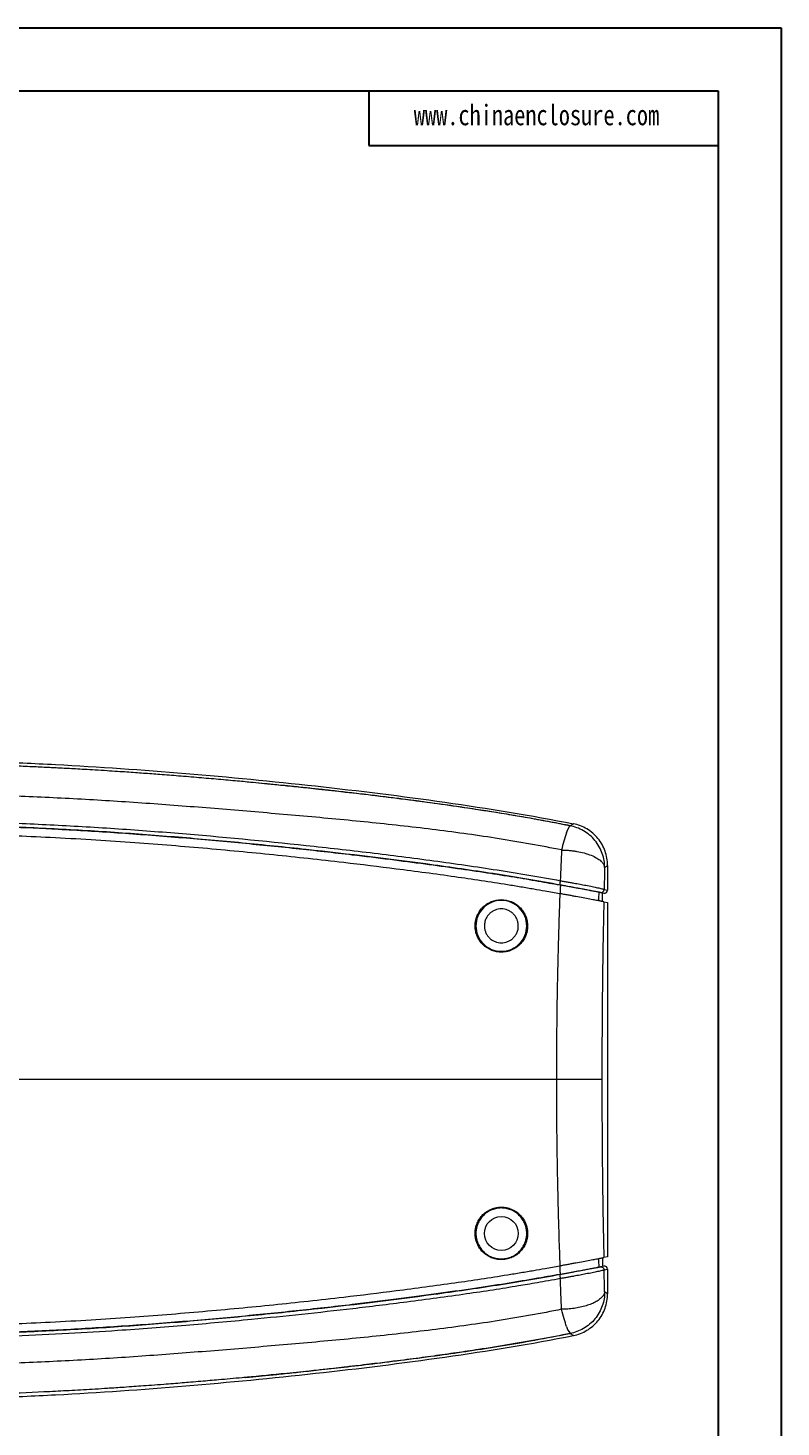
# Model space of a CAD drawing. Header units: inches. Extents: x 2021 to 3023, y 1089 to 1338.
# Drawn here: x 2301.9 to 2373, y 1205.8 to 1337.7 of the extents above; entities that cross this region are included whole.
import ezdxf

# ---------------------------------------------------------------- set-up
doc = ezdxf.new("R2010")
doc.units = ezdxf.units.IN
doc.layers.add('文字', color=81, linetype='Continuous')
doc.styles.add('宋体', font='', dxfattribs={"width": 0.8, "height": 3.5})
doc.styles.get('宋体').set_extended_font_data('SimSun')

msp = doc.modelspace()

# ---------------------------------------------------------------- linework, layer by layer
for p, q in [((2020.592, 1337.69), (2373.001, 1337.69)), ((2373.001, 1337.69), (2373.001, 1088.511)), ((2029.711, 1331.757), (2367.068, 1331.757)), ((2334.108, 1331.757), (2334.108, 1326.607)), ((2367.068, 1331.757), (2367.068, 1094.444)), ((2334.108, 1326.607), (2367.068, 1326.607))]:
    msp.add_line(p, q)
at = {"color": 7, "linetype": 'Continuous', "lineweight": 15}
for p, q in [((2353.1, 1262.458), (2353.121, 1262.47)), ((2353.407, 1262.66), (2353.121, 1262.47)), ((2356.36, 1258.547), (2356.63, 1258.731)), ((2356.63, 1258.731), (2356.63, 1256.416)), ((2356.162, 1256.143), (2355.801, 1256.21)), ((2355.952, 1256.182), (2356.276, 1256.121)), ((2356.162, 1255.329), (2356.162, 1256.143)), ((2356.306, 1256.477), (2356.63, 1256.416)), ((2356.279, 1255.307), (2356.63, 1255.242)), ((2356.63, 1255.242), (2356.63, 1221.829)), ((2356.161, 1221.742), (2356.162, 1220.928)), ((2356.63, 1221.829), (2356.279, 1221.764)), ((2355.801, 1220.861), (2356.162, 1220.928)), ((2356.276, 1220.95), (2355.952, 1220.889)), ((2356.306, 1220.594), (2356.63, 1220.655)), ((2356.63, 1220.655), (2356.63, 1218.34)), ((2356.63, 1218.34), (2356.36, 1218.524))]:
    msp.add_line(p, q, dxfattribs=at)
msp.add_circle((2346.611, 1224.036), 1.6, dxfattribs=at)
for centre, radius, start, end in [((2368.865, 1256.263), 17.029, 160.96266, 166.67608), ((2353.24, 1256.971), 1.112, 163.15974, 184.10136), ((2356.006, 1256.477), 0.3, 259.53925, 0.01999), ((2353.24, 1220.1), 1.112, 175.8986, 196.8403), ((2354.045, 1215.524), 1.306, 191.95419, 224.94533)]:
    msp.add_arc(centre, radius, start, end, dxfattribs=at)
at = {"color": 8, "linetype": 'Continuous', "lineweight": 15}
for points, knots in [([(2322.447, 1266.614), (2322.205, 1266.636), (2321.368, 1266.715), (2319.911, 1266.846), (2318.053, 1267.007), (2316.207, 1267.159), (2314.466, 1267.296), (2313.113, 1267.397), (2312.069, 1267.472), (2311.246, 1267.53), (2310.353, 1267.59), (2309.361, 1267.655), (2308.324, 1267.719), (2307.331, 1267.778), (2306.461, 1267.827), (2305.711, 1267.868), (2305.06, 1267.903), (2304.508, 1267.931), (2303.681, 1267.972), (2302.48, 1268.028), (2300.809, 1268.098), (2298.944, 1268.167), (2296.887, 1268.231), (2294.638, 1268.288), (2292.335, 1268.331), (2290.117, 1268.363), (2288.134, 1268.385), (2286.221, 1268.4), (2284.382, 1268.41), (2282.619, 1268.414), (2281.328, 1268.413), (2280.448, 1268.411), (2279.907, 1268.41), (2279.298, 1268.407), (2278.593, 1268.403), (2277.783, 1268.398), (2276.977, 1268.39), (2276, 1268.38), (2274.868, 1268.365), (2273.543, 1268.343), (2272.162, 1268.316), (2270.671, 1268.281), (2269.432, 1268.246), (2268.489, 1268.216), (2267.869, 1268.195), (2267.238, 1268.173), (2266.594, 1268.148), (2266.091, 1268.128), (2265.643, 1268.11), (2265.14, 1268.088), (2264.32, 1268.052), (2263.414, 1268.008), (2262.622, 1267.968), (2262.066, 1267.938), (2261.611, 1267.914), (2261.182, 1267.89), (2260.776, 1267.867), (2259.909, 1267.816), (2258.108, 1267.706), (2256.438, 1267.588), (2255.371, 1267.512)], [0, 0, 0, 0, 0.0108118, 0.0374488, 0.0651396, 0.0938858, 0.1199414, 0.1429017, 0.1543313, 0.1665731, 0.1796276, 0.1942046, 0.210885, 0.225906, 0.2385471, 0.2497105, 0.2593953, 0.2676008, 0.2743266, 0.2963164, 0.3211847, 0.3489313, 0.3795539, 0.4130425, 0.4493649, 0.4824242, 0.5120962, 0.5379889, 0.5679254, 0.5943148, 0.6168149, 0.6256533, 0.6337078, 0.6409779, 0.6528919, 0.6652323, 0.6772445, 0.6889278, 0.7089305, 0.7278906, 0.7482156, 0.770756, 0.7946061, 0.8036809, 0.8129331, 0.8223632, 0.8319712, 0.8417573, 0.8448854, 0.8520226, 0.8642793, 0.8816589, 0.8926326, 0.8997934, 0.9065884, 0.9130174, 0.9190801, 0.9247765, 0.9519444, 1, 1, 1, 1]), ([(2352.768, 1261.818), (2352.768, 1261.818), (2352.768, 1261.818), (2352.768, 1261.819), (2352.768, 1261.819), (2352.769, 1261.821), (2352.77, 1261.824), (2352.772, 1261.829), (2352.776, 1261.84), (2352.784, 1261.862), (2352.795, 1261.891), (2352.808, 1261.927), (2352.825, 1261.97), (2352.848, 1262.027), (2352.874, 1262.09), (2352.903, 1262.157), (2352.936, 1262.226), (2352.97, 1262.292), (2353.006, 1262.354), (2353.042, 1262.407), (2353.075, 1262.445), (2353.094, 1262.454), (2353.1, 1262.458)], [0, 0, 0, 0, 0.0001328, 0.0003579, 0.001085, 0.00217, 0.00434, 0.00868, 0.0173599, 0.0347191, 0.0694322, 0.0983587, 0.1388202, 0.1965466, 0.2772847, 0.3486268, 0.4401285, 0.5517873, 0.6527367, 0.7748138, 0.9180153, 1, 1, 1, 1]), ([(2322.465, 1210.459), (2322.365, 1210.449), (2321.887, 1210.404), (2321.04, 1210.327), (2320.025, 1210.236), (2319.097, 1210.155), (2318.224, 1210.08), (2317.353, 1210.006), (2316.495, 1209.936), (2315.645, 1209.868), (2314.679, 1209.792), (2313.656, 1209.714), (2312.65, 1209.64), (2311.706, 1209.573), (2310.859, 1209.515), (2310.1, 1209.465), (2309.273, 1209.411), (2308.311, 1209.351), (2307.192, 1209.285), (2306.106, 1209.224), (2305.054, 1209.168), (2302.863, 1209.058), (2299.432, 1208.912), (2294.762, 1208.778), (2289.97, 1208.701), (2285.593, 1208.663), (2280.902, 1208.653), (2277.581, 1208.671), (2275.205, 1208.702), (2274.505, 1208.712), (2273.86, 1208.723), (2273.176, 1208.735), (2272.471, 1208.749), (2271.723, 1208.765), (2271.005, 1208.783), (2270.278, 1208.801), (2269.712, 1208.817), (2269.306, 1208.83), (2269.02, 1208.838), (2268.642, 1208.85), (2268.134, 1208.867), (2267.492, 1208.889), (2266.716, 1208.918), (2265.991, 1208.947), (2265.102, 1208.984), (2264.126, 1209.028), (2262.746, 1209.096), (2261.297, 1209.174), (2259.728, 1209.265), (2258.237, 1209.359), (2256.777, 1209.458), (2255.831, 1209.526), (2255.371, 1209.559)], [0, 0, 0, 0, 0.0044677, 0.0213593, 0.0378821, 0.049828, 0.0628382, 0.0769148, 0.0887241, 0.1011886, 0.1148757, 0.1318785, 0.1468551, 0.1598081, 0.1740101, 0.1846499, 0.1937172, 0.2109093, 0.2275603, 0.2436936, 0.2593369, 0.2745191, 0.3414599, 0.4124549, 0.4829485, 0.5554414, 0.6080364, 0.6926757, 0.703912, 0.7143504, 0.7239686, 0.7327451, 0.7449657, 0.7555187, 0.7662174, 0.7770641, 0.7880613, 0.7915229, 0.7952332, 0.8008622, 0.808436, 0.8179899, 0.8295688, 0.8432073, 0.8504351, 0.8693874, 0.8869314, 0.9122504, 0.9343742, 0.9573606, 0.9792573, 1, 1, 1, 1])]:
    msp.add_open_spline(points, degree=3, knots=knots, dxfattribs=at)
at = {"color": 7, "linetype": 'Continuous', "lineweight": 15}
for points, knots in [([(2255.414, 1267.954), (2259.496, 1268.239), (2263.582, 1268.463), (2271.767, 1268.735), (2275.866, 1268.788), (2282.012, 1268.794), (2284.061, 1268.784), (2288.159, 1268.747), (2290.207, 1268.719), (2294.305, 1268.64), (2296.354, 1268.587), (2300.452, 1268.444), (2302.501, 1268.354), (2308.647, 1268.033), (2312.743, 1267.748), (2320.92, 1267.066), (2325.003, 1266.673), (2333.159, 1265.774), (2337.229, 1265.269), (2345.342, 1264.111), (2349.385, 1263.452), (2353.407, 1262.66)], [0, 0, 0, 0, 0.125, 0.125, 0.25, 0.25, 0.3125, 0.3125, 0.375, 0.375, 0.4375, 0.4375, 0.5, 0.5, 0.625, 0.625, 0.75, 0.75, 0.875, 0.875, 1, 1, 1, 1]), ([(2353.101, 1262.461), (2351.97, 1262.679), (2349.773, 1263.103), (2346.549, 1263.648), (2343.511, 1264.121), (2340.661, 1264.529), (2337.763, 1264.916), (2334.86, 1265.279), (2331.999, 1265.615), (2329.567, 1265.885), (2327.533, 1266.102), (2325.866, 1266.275), (2324.433, 1266.419), (2323.319, 1266.53), (2322.684, 1266.591), (2322.447, 1266.614)], [0, 0, 0, 0, 0.1121418, 0.2178746, 0.3171865, 0.410102, 0.496641, 0.6004303, 0.6934533, 0.7757546, 0.8375028, 0.8915948, 0.9380719, 0.9769462, 1, 1, 1, 1]), ([(2353.121, 1262.47), (2352.503, 1262.59), (2351.247, 1262.834), (2349.324, 1263.182), (2347.381, 1263.516), (2345.41, 1263.835), (2343.392, 1264.144), (2341.376, 1264.436), (2339.33, 1264.718), (2337.514, 1264.957), (2335.8, 1265.173), (2334.205, 1265.368), (2332.54, 1265.564), (2330.913, 1265.749), (2329.428, 1265.912), (2328.046, 1266.059), (2326.786, 1266.19), (2325.612, 1266.309), (2324.521, 1266.416), (2323.472, 1266.518), (2322.777, 1266.583), (2322.447, 1266.614)], [0, 0, 0, 0, 0.0612524, 0.1244725, 0.1896709, 0.2524565, 0.317975, 0.387424, 0.4496248, 0.5178632, 0.5648081, 0.6168444, 0.6734513, 0.7271249, 0.7753555, 0.8181718, 0.8617235, 0.8979731, 0.9324359, 0.9678898, 1, 1, 1, 1]), ([(2352.295, 1260.188), (2350.351, 1260.583), (2348.387, 1260.933), (2344.433, 1261.558), (2342.443, 1261.833), (2338.446, 1262.331), (2336.438, 1262.554), (2332.404, 1262.968), (2330.375, 1263.159), (2326.296, 1263.525), (2324.251, 1263.7), (2320.174, 1264.041), (2318.139, 1264.205), (2314.074, 1264.515), (2312.045, 1264.661), (2307.996, 1264.919), (2305.976, 1265.033), (2301.933, 1265.22), (2299.911, 1265.294), (2295.862, 1265.403), (2293.836, 1265.438), (2287.755, 1265.505), (2283.695, 1265.506), (2277.606, 1265.46), (2275.576, 1265.435), (2271.512, 1265.366), (2269.48, 1265.322), (2265.429, 1265.202), (2263.41, 1265.125), (2259.393, 1264.927), (2257.396, 1264.804), (2255.407, 1264.662)], [0, 0, 0, 0, 0.0625, 0.0625, 0.125, 0.125, 0.1875, 0.1875, 0.25, 0.25, 0.3125, 0.3125, 0.375, 0.375, 0.4375, 0.4375, 0.5, 0.5, 0.5625, 0.5625, 0.625, 0.625, 0.75, 0.75, 0.8125, 0.8125, 0.875, 0.875, 0.9375, 0.9375, 1, 1, 1, 1]), ([(2255.795, 1262.004), (2256.224, 1262.021), (2257.071, 1262.054), (2258.327, 1262.113), (2259.554, 1262.174), (2260.751, 1262.238), (2261.919, 1262.301), (2263.057, 1262.363), (2264.165, 1262.423), (2265.244, 1262.478), (2266.293, 1262.529), (2267.313, 1262.575), (2268.303, 1262.615), (2269.264, 1262.65), (2270.196, 1262.681), (2271.098, 1262.708), (2271.97, 1262.732), (2272.813, 1262.752), (2273.627, 1262.769), (2274.41, 1262.783), (2275.164, 1262.795), (2275.889, 1262.804), (2276.583, 1262.812), (2277.248, 1262.818), (2280.256, 1262.839), (2285.621, 1262.809), (2291.752, 1262.665), (2296.578, 1262.508), (2300.394, 1262.365), (2305.096, 1262.149), (2310.454, 1261.827), (2316.116, 1261.397), (2321.735, 1260.899), (2327.195, 1260.352), (2331.968, 1259.818), (2336.025, 1259.324), (2339.334, 1258.894), (2342.389, 1258.475), (2345.188, 1258.064), (2347.731, 1257.662), (2350.018, 1257.276), (2351.454, 1257.014), (2352.131, 1256.891)], [0, 0, 0, 0, 0.0133961, 0.0264798, 0.0392513, 0.0517108, 0.0638585, 0.0756948, 0.0872197, 0.0984334, 0.1093363, 0.1199294, 0.1302134, 0.140189, 0.1498563, 0.1592153, 0.168266, 0.1770085, 0.1854426, 0.1935685, 0.2013862, 0.2088956, 0.2160967, 0.2229895, 0.229574, 0.3096314, 0.3896791, 0.4199802, 0.4594476, 0.5080782, 0.5658689, 0.6256614, 0.6838673, 0.7404815, 0.7955144, 0.8325473, 0.8669771, 0.8987991, 0.9280108, 0.954613, 0.9786066, 1, 1, 1, 1]), ([(2352.184, 1256.882), (2351.193, 1257.063), (2350.202, 1257.241), (2348.216, 1257.581), (2347.221, 1257.743), (2344.234, 1258.21), (2342.237, 1258.497), (2336.236, 1259.312), (2332.221, 1259.799), (2326.195, 1260.451), (2324.185, 1260.655), (2320.164, 1261.038), (2318.152, 1261.217), (2314.127, 1261.549), (2312.114, 1261.701), (2308.086, 1261.971), (2306.072, 1262.089), (2302.041, 1262.292), (2300.025, 1262.378), (2295.993, 1262.529), (2293.976, 1262.595), (2287.928, 1262.762), (2283.901, 1262.829), (2275.856, 1262.827), (2271.838, 1262.758), (2263.808, 1262.432), (2259.799, 1262.153), (2255.796, 1262.004)], [0, 0, 0, 0, 0.03125, 0.03125, 0.0625, 0.0625, 0.125, 0.125, 0.25, 0.25, 0.3125, 0.3125, 0.375, 0.375, 0.4375, 0.4375, 0.5, 0.5, 0.5625, 0.5625, 0.625, 0.625, 0.75, 0.75, 0.875, 0.875, 1, 1, 1, 1]), ([(2255.819, 1262.385), (2257.817, 1262.458), (2259.817, 1262.565), (2263.821, 1262.781), (2265.826, 1262.889), (2269.841, 1263.05), (2271.851, 1263.107), (2275.871, 1263.183), (2277.882, 1263.2), (2283.917, 1263.203), (2287.943, 1263.138), (2293.983, 1262.972), (2295.997, 1262.907), (2300.025, 1262.756), (2302.04, 1262.671), (2306.069, 1262.469), (2308.084, 1262.352), (2312.113, 1262.082), (2314.127, 1261.93), (2320.166, 1261.435), (2324.189, 1261.054), (2330.216, 1260.408), (2332.223, 1260.18), (2336.233, 1259.697), (2338.235, 1259.442), (2342.236, 1258.903), (2344.234, 1258.617), (2347.221, 1258.152), (2348.215, 1257.99), (2350.199, 1257.652), (2351.188, 1257.474), (2352.176, 1257.293)], [0, 0, 0, 0, 0.0625, 0.0625, 0.125, 0.125, 0.1875, 0.1875, 0.25, 0.25, 0.375, 0.375, 0.4375, 0.4375, 0.5, 0.5, 0.5625, 0.5625, 0.625, 0.625, 0.75, 0.75, 0.8125, 0.8125, 0.875, 0.875, 0.9375, 0.9375, 0.96875, 0.96875, 1, 1, 1, 1]), ([(2356.36, 1258.547), (2356.359, 1258.971), (2356.289, 1259.42), (2355.983, 1260.295), (2355.747, 1260.719), (2355.137, 1261.457), (2354.765, 1261.77), (2353.964, 1262.235), (2353.536, 1262.389), (2353.121, 1262.47)], [0, 0, 0, 0, 0.25, 0.25, 0.5, 0.5, 0.75, 0.75, 1, 1, 1, 1]), ([(2356.63, 1258.731), (2356.63, 1259.195), (2356.552, 1259.646), (2356.24, 1260.519), (2356.014, 1260.918), (2355.574, 1261.454), (2355.414, 1261.618), (2355.068, 1261.916), (2354.881, 1262.052), (2354.287, 1262.407), (2353.862, 1262.571), (2353.407, 1262.66)], [0, 0, 0, 0, 0.25, 0.25, 0.5, 0.5, 0.625, 0.625, 0.75, 0.75, 1, 1, 1, 1]), ([(2255.822, 1261.204), (2256.107, 1261.215), (2256.695, 1261.238), (2257.606, 1261.278), (2258.642, 1261.327), (2259.875, 1261.39), (2261.442, 1261.474), (2262.855, 1261.551), (2264.681, 1261.65), (2267.647, 1261.798), (2272.228, 1261.955), (2277.792, 1262.038), (2283.62, 1262.024), (2289.879, 1261.919), (2295.554, 1261.748), (2300.359, 1261.564), (2304.144, 1261.391), (2307.849, 1261.185), (2311.517, 1260.942), (2315.036, 1260.675), (2318.45, 1260.388), (2321.805, 1260.081), (2325.117, 1259.757), (2328.42, 1259.409), (2332.28, 1258.975), (2336.891, 1258.413), (2342.046, 1257.725), (2345.963, 1257.138), (2348.444, 1256.73), (2349.625, 1256.529), (2350.849, 1256.312), (2351.665, 1256.163), (2352.13, 1256.078)], [0, 0, 0, 0, 0.00890876, 0.01840022, 0.02847422, 0.04126974, 0.0569379, 0.07742401, 0.08541096, 0.11391138, 0.16994274, 0.22809521, 0.28699673, 0.35109155, 0.4225641, 0.46320917, 0.50021527, 0.54002109, 0.57817482, 0.61406117, 0.6493221, 0.68424867, 0.71837106, 0.75233655, 0.78707337, 0.83865542, 0.89614311, 0.9480958, 0.96136363, 0.97420041, 0.98528509, 1, 1, 1, 1]), ([(2352.295, 1260.188), (2352.355, 1260.187), (2352.475, 1260.184), (2352.653, 1260.176), (2352.831, 1260.165), (2353.073, 1260.146), (2353.379, 1260.113), (2353.858, 1260.04), (2354.455, 1259.909), (2355.098, 1259.698), (2355.546, 1259.479), (2355.834, 1259.29), (2355.985, 1259.167), (2356.09, 1259.062), (2356.172, 1258.968), (2356.254, 1258.85), (2356.327, 1258.705), (2356.348, 1258.602), (2356.36, 1258.547)], [0, 0, 0, 0, 0.0294808, 0.0585932, 0.0876532, 0.1169829, 0.1781671, 0.2406143, 0.3623103, 0.4999253, 0.6308747, 0.6924198, 0.7593964, 0.7914482, 0.8250907, 0.8766505, 0.9349528, 1, 1, 1, 1]), ([(2356.36, 1258.547), (2356.355, 1258.376), (2356.346, 1258.034), (2356.332, 1257.517), (2356.319, 1256.999), (2356.311, 1256.651), (2356.306, 1256.477)], [0, 0, 0, 0, 0.2500115, 0.4999933, 0.7499784, 1, 1, 1, 1]), ([(2352.176, 1257.293), (2352.238, 1257.282), (2352.364, 1257.261), (2352.551, 1257.228), (2352.737, 1257.196), (2352.921, 1257.163), (2353.101, 1257.131), (2353.278, 1257.099), (2353.596, 1257.042), (2354.044, 1256.96), (2354.637, 1256.847), (2355.209, 1256.736), (2355.639, 1256.646), (2355.926, 1256.583), (2356.088, 1256.544), (2356.199, 1256.515), (2356.272, 1256.493), (2356.295, 1256.482), (2356.306, 1256.477)], [0, 0, 0, 0, 0.0305127, 0.0608226, 0.0908835, 0.1206501, 0.1500778, 0.1791236, 0.2077468, 0.3079298, 0.4077347, 0.5343746, 0.6652753, 0.7418964, 0.8223993, 0.8764588, 0.9358731, 1, 1, 1, 1]), ([(2352.13, 1256.078), (2352.122, 1255.853), (2352.106, 1255.406), (2352.083, 1254.739), (2352.062, 1254.081), (2352.041, 1253.434), (2352.022, 1252.797), (2352.003, 1252.171), (2351.986, 1251.555), (2351.97, 1250.95), (2351.954, 1250.357), (2351.94, 1249.775), (2351.927, 1249.205), (2351.914, 1248.646), (2351.902, 1248.099), (2351.886, 1247.298), (2351.867, 1246.241), (2351.847, 1244.927), (2351.831, 1243.624), (2351.819, 1242.332), (2351.81, 1241.054), (2351.804, 1239.79), (2351.804, 1238.952), (2351.803, 1238.536)], [0, 0, 0, 0, 0.0400382, 0.0793331, 0.1178851, 0.155694, 0.1927597, 0.2290822, 0.2646612, 0.2994967, 0.3335886, 0.3669368, 0.3995413, 0.4314018, 0.4625183, 0.4928907, 0.5679146, 0.6420768, 0.7153784, 0.7878212, 0.8594064, 0.9301333, 1, 1, 1, 1]), ([(2356.279, 1255.307), (2356.274, 1255.308), (2356.264, 1255.31), (2356.239, 1255.315), (2356.207, 1255.321), (2356.167, 1255.329), (2356.121, 1255.337), (2356.07, 1255.347), (2356.014, 1255.357), (2355.954, 1255.368), (2355.802, 1255.396), (2355.504, 1255.452), (2354.974, 1255.55), (2354.347, 1255.667), (2353.764, 1255.775), (2353.278, 1255.866), (2352.906, 1255.935), (2352.52, 1256.006), (2352.261, 1256.054), (2352.13, 1256.078)], [0, 0, 0, 0, 0.0316322, 0.0626141, 0.092878, 0.1223592, 0.1509963, 0.178732, 0.2055131, 0.2312911, 0.2560225, 0.3847739, 0.5081143, 0.6311677, 0.7544655, 0.8134417, 0.8742715, 0.9365893, 1, 1, 1, 1]), ([(2355.952, 1256.182), (2355.947, 1256.183), (2355.936, 1256.185), (2355.907, 1256.19), (2355.869, 1256.197), (2355.82, 1256.206), (2355.737, 1256.222), (2355.601, 1256.247), (2355.392, 1256.286), (2355.152, 1256.33), (2354.824, 1256.392), (2354.394, 1256.472), (2353.858, 1256.572), (2353.401, 1256.657), (2353.021, 1256.727), (2352.726, 1256.782), (2352.428, 1256.837), (2352.23, 1256.873), (2352.131, 1256.891)], [0, 0, 0, 0, 0.0361474, 0.0719724, 0.1075689, 0.1430328, 0.178461, 0.2576885, 0.3359588, 0.4051964, 0.4739649, 0.5933704, 0.6932068, 0.7927712, 0.8445631, 0.896107, 0.947791, 1, 1, 1, 1]), ([(2352.184, 1256.882), (2352.178, 1256.746), (2352.171, 1256.545), (2352.16, 1256.275), (2352.156, 1256.141), (2352.154, 1256.074)], [0, 0, 0, 0, 0.5038561, 0.7507121, 1, 1, 1, 1]), ([(2355.801, 1256.21), (2355.787, 1256.212), (2355.753, 1256.219), (2355.645, 1256.239), (2355.571, 1256.252), (2355.382, 1256.288), (2355.269, 1256.309), (2355.006, 1256.358), (2354.854, 1256.386), (2354.52, 1256.448), (2354.339, 1256.482), (2353.95, 1256.554), (2353.74, 1256.594), (2353.098, 1256.713), (2352.638, 1256.798), (2352.184, 1256.882)], [0, 0, 0, 0, 0.125, 0.125, 0.25, 0.25, 0.375, 0.375, 0.5, 0.5, 0.625, 0.625, 0.75, 0.75, 1, 1, 1, 1]), ([(2356.276, 1256.121), (2356.363, 1256.105), (2356.455, 1256.13), (2356.589, 1256.241), (2356.63, 1256.328), (2356.63, 1256.416)], [0, 0, 0, 0, 0.5, 0.5, 1, 1, 1, 1]), ([(2344.134, 1253.036), (2344.135, 1253.088), (2344.137, 1253.189), (2344.151, 1253.332), (2344.171, 1253.461), (2344.194, 1253.576), (2344.219, 1253.676), (2344.244, 1253.762), (2344.268, 1253.835), (2344.289, 1253.894), (2344.307, 1253.94), (2344.32, 1253.973), (2344.395, 1254.15), (2344.555, 1254.44), (2344.87, 1254.813), (2345.237, 1255.11), (2345.8, 1255.407), (2346.595, 1255.569), (2347.562, 1255.386), (2348.237, 1254.945), (2348.658, 1254.453), (2348.846, 1254.12), (2348.971, 1253.799), (2349.039, 1253.551), (2349.082, 1253.276), (2349.087, 1253.11), (2349.089, 1253.036)], [0, 0, 0, 0, 0.0205576, 0.0393469, 0.0563683, 0.0716224, 0.0851096, 0.0968301, 0.1067845, 0.1149728, 0.1213954, 0.1260524, 0.128944, 0.1965115, 0.2540437, 0.3175848, 0.3769095, 0.4964729, 0.6169011, 0.7415184, 0.7988961, 0.869303, 0.8907146, 0.9346756, 0.9706585, 1, 1, 1, 1]), ([(2349.011, 1253.036), (2349.011, 1253.35), (2348.948, 1253.664), (2348.708, 1254.244), (2348.53, 1254.51), (2348.086, 1254.955), (2347.819, 1255.133), (2347.239, 1255.373), (2346.925, 1255.436), (2346.297, 1255.436), (2345.983, 1255.373), (2345.402, 1255.133), (2345.136, 1254.955), (2344.692, 1254.51), (2344.514, 1254.244), (2344.273, 1253.664), (2344.211, 1253.35), (2344.211, 1253.036)], [0, 0, 0, 0, 0.125, 0.125, 0.25, 0.25, 0.375, 0.375, 0.5, 0.5, 0.625, 0.625, 0.75, 0.75, 0.875, 0.875, 1, 1, 1, 1]), ([(2348.211, 1253.036), (2348.21, 1253.076), (2348.208, 1253.156), (2348.194, 1253.276), (2348.172, 1253.394), (2348.14, 1253.511), (2348.077, 1253.689), (2347.958, 1253.92), (2347.75, 1254.174), (2347.496, 1254.383), (2347.123, 1254.576), (2346.611, 1254.674), (2346.099, 1254.576), (2345.726, 1254.383), (2345.472, 1254.175), (2345.264, 1253.921), (2345.132, 1253.666), (2345.057, 1253.435), (2345.018, 1253.237), (2345.013, 1253.103), (2345.011, 1253.036)], [0, 0, 0, 0, 0.0241721, 0.0481454, 0.0720578, 0.0960479, 0.1202531, 0.185252, 0.2503577, 0.3153567, 0.3804625, 0.5000242, 0.6195859, 0.6845848, 0.7496906, 0.8146895, 0.8797953, 0.9199476, 0.9598015, 1, 1, 1, 1]), ([(2356.279, 1255.307), (2356.219, 1252.628), (2356.174, 1249.862), (2356.113, 1244.243), (2356.097, 1241.389), (2356.097, 1238.536)], [0, 0, 0, 0, 0.5, 0.5, 1, 1, 1, 1]), ([(2349.089, 1253.036), (2349.088, 1252.984), (2349.086, 1252.882), (2349.072, 1252.733), (2349.051, 1252.589), (2349.022, 1252.451), (2348.986, 1252.32), (2348.945, 1252.195), (2348.855, 1251.963), (2348.682, 1251.641), (2348.394, 1251.292), (2348.077, 1251.02), (2347.695, 1250.785), (2347.21, 1250.603), (2346.512, 1250.515), (2345.664, 1250.671), (2344.973, 1251.122), (2344.55, 1251.627), (2344.358, 1251.979), (2344.247, 1252.278), (2344.186, 1252.506), (2344.142, 1252.762), (2344.137, 1252.942), (2344.134, 1253.036)], [0, 0, 0, 0, 0.0203287, 0.0400106, 0.0590463, 0.0774362, 0.0951812, 0.1122819, 0.1287395, 0.1923574, 0.2529869, 0.3021614, 0.3514897, 0.4235596, 0.4972807, 0.6169862, 0.7440545, 0.8050862, 0.87082, 0.8986324, 0.929434, 0.9632237, 1, 1, 1, 1]), ([(2344.211, 1253.036), (2344.211, 1252.721), (2344.273, 1252.407), (2344.514, 1251.827), (2344.692, 1251.561), (2345.136, 1251.116), (2345.402, 1250.938), (2345.983, 1250.698), (2346.297, 1250.636), (2346.925, 1250.636), (2347.239, 1250.698), (2347.819, 1250.938), (2348.086, 1251.116), (2348.53, 1251.561), (2348.708, 1251.827), (2348.948, 1252.407), (2349.011, 1252.721), (2349.011, 1253.036)], [0, 0, 0, 0, 0.125, 0.125, 0.25, 0.25, 0.375, 0.375, 0.5, 0.5, 0.625, 0.625, 0.75, 0.75, 0.875, 0.875, 1, 1, 1, 1]), ([(2345.011, 1253.036), (2345.012, 1252.995), (2345.013, 1252.915), (2345.027, 1252.795), (2345.05, 1252.677), (2345.081, 1252.56), (2345.144, 1252.382), (2345.264, 1252.151), (2345.472, 1251.897), (2345.726, 1251.688), (2346.099, 1251.496), (2346.611, 1251.397), (2347.123, 1251.495), (2347.496, 1251.688), (2347.75, 1251.896), (2347.958, 1252.15), (2348.089, 1252.405), (2348.165, 1252.636), (2348.204, 1252.834), (2348.208, 1252.968), (2348.211, 1253.036)], [0, 0, 0, 0, 0.0241721, 0.0481454, 0.0720578, 0.0960479, 0.1202531, 0.185252, 0.2503577, 0.3153567, 0.3804625, 0.5000242, 0.6195859, 0.6845848, 0.7496906, 0.8146895, 0.8797953, 0.9199476, 0.9598015, 1, 1, 1, 1]), ([(2351.803, 1238.536), (2349.298, 1238.536), (2346.801, 1238.536), (2341.817, 1238.536), (2339.33, 1238.536), (2334.35, 1238.536), (2331.858, 1238.536), (2326.85, 1238.536), (2324.334, 1238.536), (2319.286, 1238.536), (2316.756, 1238.536), (2311.702, 1238.536), (2309.179, 1238.536), (2301.632, 1238.536), (2296.624, 1238.536), (2291.62, 1238.536)], [0, 0, 0, 0, 0.125, 0.125, 0.25, 0.25, 0.375, 0.375, 0.5, 0.5, 0.625, 0.625, 0.75, 0.75, 1, 1, 1, 1]), ([(2351.803, 1238.536), (2351.803, 1238.293), (2351.804, 1237.807), (2351.806, 1237.075), (2351.808, 1236.338), (2351.813, 1235.596), (2351.818, 1234.849), (2351.825, 1234.098), (2351.833, 1233.343), (2351.842, 1232.584), (2351.852, 1231.82), (2351.864, 1231.053), (2351.877, 1230.283), (2351.894, 1229.407), (2351.914, 1228.411), (2351.94, 1227.282), (2351.97, 1226.107), (2352.003, 1224.887), (2352.041, 1223.623), (2352.083, 1222.318), (2352.114, 1221.44), (2352.13, 1220.993)], [0, 0, 0, 0, 0.040651, 0.0815955, 0.1228325, 0.1643617, 0.2061829, 0.248296, 0.290701, 0.3333984, 0.3763885, 0.4196717, 0.4632482, 0.507118, 0.5686054, 0.6330689, 0.7005077, 0.770921, 0.8443081, 0.9206679, 1, 1, 1, 1]), ([(2356.097, 1238.536), (2356.068, 1238.536), (2355.95, 1238.536), (2355.493, 1238.536), (2355.154, 1238.536), (2354.313, 1238.536), (2353.815, 1238.536), (2352.795, 1238.536), (2352.277, 1238.536), (2351.803, 1238.536)], [0, 0, 0, 0, 0.25, 0.25, 0.5, 0.5, 0.75, 0.75, 1, 1, 1, 1]), ([(2356.097, 1238.536), (2356.097, 1235.682), (2356.113, 1232.828), (2356.174, 1227.209), (2356.219, 1224.443), (2356.279, 1221.764)], [0, 0, 0, 0, 0.5, 0.5, 1, 1, 1, 1]), ([(2344.134, 1224.036), (2344.135, 1224.091), (2344.137, 1224.201), (2344.153, 1224.366), (2344.18, 1224.528), (2344.218, 1224.688), (2344.266, 1224.846), (2344.365, 1225.102), (2344.546, 1225.44), (2344.862, 1225.819), (2345.246, 1226.126), (2345.679, 1226.353), (2346.147, 1226.491), (2346.631, 1226.532), (2347.113, 1226.484), (2347.575, 1226.34), (2348, 1226.11), (2348.376, 1225.803), (2348.684, 1225.428), (2348.888, 1225.045), (2349.011, 1224.686), (2349.077, 1224.363), (2349.085, 1224.145), (2349.089, 1224.036)], [0, 0, 0, 0, 0.021732, 0.0432509, 0.0646489, 0.0860198, 0.1074573, 0.1290547, 0.1927782, 0.2556742, 0.3185433, 0.3808881, 0.4417776, 0.5033535, 0.5644422, 0.6247489, 0.6859052, 0.7473831, 0.8089746, 0.8714881, 0.9142454, 0.95684, 1, 1, 1, 1]), ([(2349.011, 1224.036), (2349.01, 1224.086), (2349.008, 1224.187), (2348.994, 1224.337), (2348.97, 1224.485), (2348.937, 1224.632), (2348.895, 1224.777), (2348.806, 1225.025), (2348.632, 1225.363), (2348.319, 1225.744), (2347.938, 1226.056), (2347.512, 1226.276), (2347.063, 1226.408), (2346.611, 1226.449), (2346.158, 1226.408), (2345.71, 1226.276), (2345.283, 1226.056), (2344.902, 1225.744), (2344.59, 1225.363), (2344.393, 1224.981), (2344.28, 1224.634), (2344.221, 1224.337), (2344.214, 1224.136), (2344.211, 1224.036)], [0, 0, 0, 0, 0.02014521, 0.04013481, 0.0600481, 0.07996526, 0.09996645, 0.12013082, 0.1850765, 0.25009332, 0.31503904, 0.38005589, 0.44000717, 0.50002889, 0.55998019, 0.62000193, 0.68494761, 0.74996443, 0.81491015, 0.879927, 0.92004294, 0.9598533, 1, 1, 1, 1]), ([(2349.089, 1224.036), (2349.088, 1223.98), (2349.085, 1223.869), (2349.068, 1223.704), (2349.04, 1223.541), (2349.001, 1223.381), (2348.951, 1223.222), (2348.852, 1222.967), (2348.668, 1222.631), (2348.352, 1222.255), (2347.968, 1221.951), (2347.537, 1221.727), (2347.073, 1221.591), (2346.594, 1221.551), (2346.116, 1221.598), (2345.657, 1221.738), (2345.234, 1221.965), (2344.858, 1222.269), (2344.548, 1222.641), (2344.355, 1222.999), (2344.241, 1223.305), (2344.18, 1223.544), (2344.141, 1223.788), (2344.137, 1223.953), (2344.134, 1224.036)], [0, 0, 0, 0, 0.021885, 0.0435958, 0.0652221, 0.0868543, 0.1085829, 0.1304972, 0.1947503, 0.2580613, 0.3210123, 0.3830515, 0.4432118, 0.5038746, 0.5641572, 0.6238219, 0.6848002, 0.7464474, 0.8084435, 0.8713291, 0.9036165, 0.9356177, 0.9676424, 1, 1, 1, 1]), ([(2344.211, 1224.036), (2344.212, 1223.985), (2344.213, 1223.884), (2344.228, 1223.734), (2344.251, 1223.586), (2344.284, 1223.439), (2344.326, 1223.294), (2344.416, 1223.046), (2344.59, 1222.708), (2344.902, 1222.327), (2345.283, 1222.015), (2345.71, 1221.795), (2346.158, 1221.663), (2346.611, 1221.622), (2347.063, 1221.663), (2347.511, 1221.795), (2347.938, 1222.015), (2348.319, 1222.327), (2348.632, 1222.708), (2348.829, 1223.09), (2348.941, 1223.437), (2349, 1223.734), (2349.007, 1223.935), (2349.011, 1224.036)], [0, 0, 0, 0, 0.0201452, 0.0401348, 0.0600481, 0.0799653, 0.0999665, 0.1201308, 0.1850765, 0.2500933, 0.315039, 0.3800559, 0.4400072, 0.5000289, 0.5599802, 0.6200019, 0.6849476, 0.7499644, 0.8149101, 0.879927, 0.9200429, 0.9598533, 1, 1, 1, 1]), ([(2352.13, 1220.993), (2352.196, 1221.005), (2352.326, 1221.029), (2352.522, 1221.065), (2352.716, 1221.101), (2352.908, 1221.136), (2353.096, 1221.171), (2353.28, 1221.205), (2353.459, 1221.239), (2353.821, 1221.306), (2354.347, 1221.404), (2354.974, 1221.521), (2355.504, 1221.619), (2355.837, 1221.682), (2356.036, 1221.718), (2356.151, 1221.739), (2356.24, 1221.756), (2356.266, 1221.761), (2356.279, 1221.764)], [0, 0, 0, 0, 0.03182545, 0.06342864, 0.09475873, 0.12576557, 0.15640027, 0.18661576, 0.21636736, 0.24561325, 0.36890358, 0.49196432, 0.61529724, 0.74405605, 0.80114992, 0.86325377, 0.9297707, 1, 1, 1, 1]), ([(2352.131, 1220.18), (2351.746, 1220.11), (2350.949, 1219.964), (2349.708, 1219.745), (2348.381, 1219.519), (2346.966, 1219.288), (2345.464, 1219.053), (2343.875, 1218.814), (2342.199, 1218.573), (2340.435, 1218.328), (2338.585, 1218.08), (2336.649, 1217.829), (2334.626, 1217.577), (2331.483, 1217.199), (2327.195, 1216.719), (2321.735, 1216.172), (2316.116, 1215.674), (2310.509, 1215.248), (2304.968, 1214.914), (2299.547, 1214.668), (2294.128, 1214.476), (2288.713, 1214.33), (2283.301, 1214.246), (2279.335, 1214.238), (2276.766, 1214.257), (2275.546, 1214.271), (2274.188, 1214.291), (2272.691, 1214.321), (2271.056, 1214.363), (2269.283, 1214.419), (2267.372, 1214.492), (2265.323, 1214.587), (2263.136, 1214.703), (2260.812, 1214.83), (2258.349, 1214.962), (2256.662, 1215.031), (2255.795, 1215.067)], [0, 0, 0, 0, 0.0121641, 0.0252116, 0.0391445, 0.0539651, 0.0696734, 0.0862697, 0.103754, 0.1221267, 0.1413874, 0.1615348, 0.1825682, 0.2044869, 0.2595197, 0.3161339, 0.3743396, 0.4341318, 0.4901948, 0.546257, 0.602317, 0.658367, 0.7144034, 0.770427, 0.7816315, 0.7942753, 0.8083583, 0.8238804, 0.8408415, 0.8592419, 0.8790815, 0.9003631, 0.923093, 0.9472745, 0.9729095, 1, 1, 1, 1]), ([(2255.796, 1215.067), (2259.798, 1214.918), (2263.804, 1214.639), (2269.826, 1214.394), (2271.836, 1214.336), (2275.857, 1214.261), (2277.869, 1214.243), (2283.904, 1214.242), (2287.927, 1214.309), (2293.963, 1214.475), (2295.976, 1214.541), (2300.002, 1214.692), (2302.015, 1214.778), (2306.043, 1214.981), (2308.058, 1215.098), (2312.089, 1215.369), (2314.105, 1215.521), (2318.135, 1215.852), (2320.149, 1216.032), (2324.174, 1216.415), (2326.185, 1216.619), (2332.215, 1217.271), (2336.231, 1217.759), (2342.234, 1218.574), (2344.232, 1218.86), (2347.22, 1219.328), (2348.215, 1219.49), (2350.201, 1219.83), (2351.193, 1220.008), (2352.184, 1220.189)], [0, 0, 0, 0, 0.125, 0.125, 0.1875, 0.1875, 0.25, 0.25, 0.375, 0.375, 0.4375, 0.4375, 0.5, 0.5, 0.5625, 0.5625, 0.625, 0.625, 0.6875, 0.6875, 0.75, 0.75, 0.875, 0.875, 0.9375, 0.9375, 0.96875, 0.96875, 1, 1, 1, 1]), ([(2255.822, 1215.867), (2256.107, 1215.856), (2256.695, 1215.833), (2257.606, 1215.793), (2258.642, 1215.744), (2259.875, 1215.681), (2261.442, 1215.597), (2262.855, 1215.52), (2264.681, 1215.421), (2267.647, 1215.273), (2272.228, 1215.116), (2277.792, 1215.033), (2283.62, 1215.047), (2289.879, 1215.152), (2295.554, 1215.323), (2300.359, 1215.507), (2304.144, 1215.68), (2307.849, 1215.886), (2311.517, 1216.129), (2315.036, 1216.396), (2318.45, 1216.683), (2321.805, 1216.99), (2325.117, 1217.314), (2328.42, 1217.662), (2332.28, 1218.096), (2336.891, 1218.658), (2342.046, 1219.346), (2345.963, 1219.933), (2348.444, 1220.341), (2349.625, 1220.542), (2350.849, 1220.759), (2351.665, 1220.908), (2352.13, 1220.993)], [0, 0, 0, 0, 0.0089088, 0.0184002, 0.0284742, 0.0412697, 0.0569379, 0.077424, 0.085411, 0.1139114, 0.1699427, 0.2280952, 0.2869967, 0.3510916, 0.4225641, 0.4632092, 0.5002153, 0.5400211, 0.5781748, 0.6140612, 0.6493221, 0.6842487, 0.7183711, 0.7523365, 0.7870734, 0.8386554, 0.8961431, 0.9480958, 0.9613636, 0.9742004, 0.9852851, 1, 1, 1, 1]), ([(2352.131, 1220.18), (2352.188, 1220.19), (2352.301, 1220.211), (2352.472, 1220.242), (2352.641, 1220.274), (2352.81, 1220.305), (2352.978, 1220.336), (2353.145, 1220.367), (2353.441, 1220.422), (2353.858, 1220.499), (2354.394, 1220.599), (2354.824, 1220.679), (2355.152, 1220.741), (2355.392, 1220.785), (2355.601, 1220.824), (2355.754, 1220.853), (2355.857, 1220.872), (2355.923, 1220.884), (2355.942, 1220.888), (2355.952, 1220.889)], [0, 0, 0, 0, 0.0299226, 0.0596218, 0.0891685, 0.1186342, 0.1480915, 0.1776128, 0.20727, 0.3068197, 0.4066692, 0.5260738, 0.5948231, 0.6640788, 0.7423236, 0.8215753, 0.8806103, 0.9399374, 1, 1, 1, 1]), ([(2352.184, 1220.189), (2352.178, 1220.325), (2352.171, 1220.527), (2352.16, 1220.797), (2352.156, 1220.93), (2352.154, 1220.997)], [0, 0, 0, 0, 0.5038558, 0.7519552, 1, 1, 1, 1]), ([(2356.306, 1220.594), (2356.301, 1220.592), (2356.291, 1220.587), (2356.265, 1220.577), (2356.233, 1220.566), (2356.193, 1220.555), (2356.149, 1220.543), (2356.067, 1220.522), (2355.926, 1220.488), (2355.639, 1220.425), (2355.209, 1220.335), (2354.637, 1220.224), (2354.044, 1220.112), (2353.553, 1220.022), (2353.145, 1219.948), (2352.828, 1219.891), (2352.503, 1219.834), (2352.285, 1219.797), (2352.176, 1219.778)], [0, 0, 0, 0, 0.03261467, 0.06414003, 0.09448584, 0.12356821, 0.15131028, 0.17764255, 0.25813913, 0.33476668, 0.46566228, 0.59230757, 0.69210823, 0.79229561, 0.84265412, 0.89421338, 0.94674289, 1, 1, 1, 1]), ([(2352.184, 1220.189), (2352.41, 1220.231), (2352.636, 1220.273), (2353.087, 1220.356), (2353.311, 1220.398), (2353.738, 1220.477), (2353.944, 1220.515), (2354.338, 1220.589), (2354.519, 1220.623), (2354.852, 1220.685), (2355.004, 1220.713), (2355.269, 1220.762), (2355.382, 1220.783), (2355.571, 1220.819), (2355.645, 1220.832), (2355.753, 1220.852), (2355.787, 1220.859), (2355.801, 1220.861)], [0, 0, 0, 0, 0.125, 0.125, 0.25, 0.25, 0.375, 0.375, 0.5, 0.5, 0.625, 0.625, 0.75, 0.75, 0.875, 0.875, 1, 1, 1, 1]), ([(2355.952, 1220.889), (2355.99, 1220.896), (2356.033, 1220.897), (2356.119, 1220.876), (2356.162, 1220.855), (2356.234, 1220.795), (2356.263, 1220.756), (2356.299, 1220.675), (2356.306, 1220.633), (2356.306, 1220.594)], [0, 0, 0, 0, 0.25, 0.25, 0.5, 0.5, 0.75, 0.75, 1, 1, 1, 1]), ([(2356.63, 1220.655), (2356.63, 1220.743), (2356.589, 1220.829), (2356.456, 1220.941), (2356.363, 1220.966), (2356.276, 1220.95)], [0, 0, 0, 0, 0.5, 0.5, 1, 1, 1, 1]), ([(2352.176, 1219.778), (2351.801, 1219.71), (2351.082, 1219.578), (2350.049, 1219.395), (2349.108, 1219.233), (2347.715, 1218.999), (2345.8, 1218.694), (2343.231, 1218.312), (2340.52, 1217.933), (2337.769, 1217.571), (2335.125, 1217.239), (2331.819, 1216.844), (2327.808, 1216.398), (2322.556, 1215.865), (2316.77, 1215.343), (2311.022, 1214.903), (2305.669, 1214.576), (2301.243, 1214.363), (2297.105, 1214.202), (2293.163, 1214.073), (2289.072, 1213.966), (2285.051, 1213.897), (2281.371, 1213.867), (2277.206, 1213.871), (2272.447, 1213.94), (2267.926, 1214.087), (2264.306, 1214.263), (2261.912, 1214.394), (2259.979, 1214.497), (2258.514, 1214.571), (2257.166, 1214.634), (2256.254, 1214.669), (2255.819, 1214.686)], [0, 0, 0, 0, 0.0118561, 0.0227211, 0.0325998, 0.0414956, 0.0665516, 0.09271, 0.1219432, 0.1513086, 0.1785832, 0.2043918, 0.2543574, 0.3034762, 0.3677849, 0.4341425, 0.4819181, 0.5338206, 0.5714174, 0.6103194, 0.6561441, 0.6984196, 0.7351963, 0.7704671, 0.8278806, 0.8831943, 0.9111648, 0.9406896, 0.9578788, 0.9715224, 0.9864135, 1, 1, 1, 1]), ([(2352.295, 1216.883), (2352.286, 1217.082), (2352.269, 1217.475), (2352.244, 1218.063), (2352.22, 1218.642), (2352.198, 1219.212), (2352.183, 1219.591), (2352.176, 1219.778)], [0, 0, 0, 0, 0.2080619, 0.4120887, 0.6120845, 0.8080536, 1, 1, 1, 1]), ([(2356.36, 1218.524), (2356.355, 1218.496), (2356.346, 1218.441), (2356.32, 1218.362), (2356.287, 1218.287), (2356.249, 1218.217), (2356.206, 1218.151), (2356.106, 1218.019), (2355.916, 1217.835), (2355.562, 1217.599), (2355.136, 1217.395), (2354.621, 1217.213), (2354.069, 1217.072), (2353.572, 1216.984), (2353.175, 1216.935), (2352.879, 1216.909), (2352.586, 1216.89), (2352.392, 1216.886), (2352.295, 1216.883)], [0, 0, 0, 0, 0.03337301, 0.06506235, 0.09506327, 0.12337468, 0.14999874, 0.17494051, 0.28608758, 0.38280742, 0.49645887, 0.59675548, 0.70535096, 0.80566495, 0.85565987, 0.9051481, 0.95246713, 1, 1, 1, 1]), ([(2356.36, 1218.524), (2356.359, 1218.1), (2356.289, 1217.651), (2355.983, 1216.776), (2355.747, 1216.352), (2355.137, 1215.614), (2354.765, 1215.301), (2353.964, 1214.836), (2353.536, 1214.682), (2353.121, 1214.601)], [0, 0, 0, 0, 0.25, 0.25, 0.5, 0.5, 0.75, 0.75, 1, 1, 1, 1]), ([(2353.407, 1214.411), (2353.862, 1214.5), (2354.289, 1214.665), (2355.082, 1215.14), (2355.43, 1215.44), (2355.869, 1215.977), (2355.998, 1216.166), (2356.223, 1216.564), (2356.32, 1216.774), (2356.552, 1217.427), (2356.63, 1217.876), (2356.63, 1218.34)], [0, 0, 0, 0, 0.25, 0.25, 0.5, 0.5, 0.625, 0.625, 0.75, 0.75, 1, 1, 1, 1]), ([(2352.295, 1216.883), (2350.351, 1216.488), (2348.387, 1216.138), (2344.433, 1215.513), (2342.443, 1215.238), (2338.446, 1214.74), (2336.438, 1214.517), (2332.404, 1214.103), (2330.375, 1213.912), (2326.296, 1213.546), (2324.251, 1213.371), (2320.174, 1213.03), (2318.139, 1212.866), (2314.074, 1212.556), (2312.045, 1212.41), (2307.996, 1212.152), (2305.976, 1212.038), (2301.933, 1211.851), (2299.911, 1211.777), (2295.862, 1211.668), (2293.836, 1211.633), (2287.755, 1211.566), (2283.695, 1211.565), (2277.606, 1211.611), (2275.576, 1211.636), (2271.512, 1211.705), (2269.48, 1211.749), (2265.429, 1211.869), (2263.41, 1211.946), (2259.393, 1212.144), (2257.396, 1212.267), (2255.407, 1212.409)], [0, 0, 0, 0, 0.0625, 0.0625, 0.125, 0.125, 0.1875, 0.1875, 0.25, 0.25, 0.3125, 0.3125, 0.375, 0.375, 0.4375, 0.4375, 0.5, 0.5, 0.5625, 0.5625, 0.625, 0.625, 0.75, 0.75, 0.8125, 0.8125, 0.875, 0.875, 0.9375, 0.9375, 1, 1, 1, 1]), ([(2352.768, 1215.253), (2352.692, 1215.461), (2352.612, 1215.713), (2352.451, 1216.27), (2352.371, 1216.574), (2352.295, 1216.883)], [0, 0, 0, 0, 0.5, 0.5, 1, 1, 1, 1]), ([(2255.414, 1209.117), (2259.496, 1208.833), (2263.582, 1208.608), (2271.767, 1208.336), (2275.866, 1208.283), (2282.012, 1208.277), (2284.061, 1208.287), (2288.159, 1208.324), (2290.207, 1208.352), (2294.305, 1208.431), (2296.354, 1208.484), (2300.452, 1208.627), (2302.501, 1208.717), (2308.647, 1209.038), (2312.743, 1209.323), (2320.92, 1210.005), (2325.003, 1210.398), (2333.159, 1211.297), (2337.229, 1211.802), (2345.342, 1212.96), (2349.385, 1213.619), (2353.407, 1214.411)], [0, 0, 0, 0, 0.125, 0.125, 0.25, 0.25, 0.3125, 0.3125, 0.375, 0.375, 0.4375, 0.4375, 0.5, 0.5, 0.625, 0.625, 0.75, 0.75, 0.875, 0.875, 1, 1, 1, 1]), ([(2322.465, 1210.459), (2322.695, 1210.481), (2323.325, 1210.542), (2324.433, 1210.652), (2325.866, 1210.796), (2327.533, 1210.969), (2329.526, 1211.181), (2331.867, 1211.441), (2334.577, 1211.758), (2337.586, 1212.131), (2340.629, 1212.537), (2343.667, 1212.973), (2346.659, 1213.44), (2349.83, 1213.978), (2351.99, 1214.395), (2353.101, 1214.61)], [0, 0, 0, 0, 0.0224894, 0.0613852, 0.1078882, 0.1620104, 0.2237931, 0.3021656, 0.3903101, 0.4882703, 0.596084, 0.6877854, 0.7856634, 0.8897383, 1, 1, 1, 1]), ([(2353.121, 1214.601), (2352.181, 1214.42), (2350.273, 1214.052), (2347.378, 1213.551), (2345.083, 1213.185), (2343.414, 1212.932), (2342.368, 1212.778), (2341.303, 1212.626), (2340.226, 1212.476), (2339.125, 1212.327), (2337.992, 1212.177), (2336.959, 1212.044), (2336.009, 1211.925), (2335.119, 1211.815), (2334.123, 1211.694), (2333.002, 1211.561), (2331.871, 1211.431), (2330.837, 1211.315), (2330.022, 1211.225), (2329.265, 1211.142), (2328.372, 1211.047), (2327.285, 1210.933), (2326.166, 1210.818), (2325.147, 1210.716), (2324.2, 1210.624), (2323.308, 1210.538), (2322.725, 1210.483), (2322.465, 1210.459)], [0, 0, 0, 0, 0.0931302, 0.189122, 0.2850149, 0.3184876, 0.3526506, 0.3874906, 0.4226626, 0.4580191, 0.4950946, 0.5333378, 0.5588716, 0.5878421, 0.6202024, 0.6561163, 0.6971829, 0.730492, 0.7569453, 0.7766095, 0.8042753, 0.8440086, 0.8824706, 0.9132376, 0.9432143, 0.9746873, 1, 1, 1, 1])]:
    msp.add_open_spline(points, degree=3, knots=knots, dxfattribs=at)
for points in [[(2352.295, 1260.188), (2352.253, 1259.235), (2352.214, 1258.27), (2352.176, 1257.293)], [(2355.801, 1256.21), (2355.794, 1255.941), (2355.788, 1255.671), (2355.782, 1255.4)], [(2355.782, 1221.671), (2355.788, 1221.401), (2355.794, 1221.13), (2355.801, 1220.861)], [(2356.36, 1218.524), (2356.341, 1219.207), (2356.323, 1219.898), (2356.306, 1220.594)], [(2353.407, 1214.411), (2353.312, 1214.474), (2353.216, 1214.538), (2353.121, 1214.601)]]:
    msp.add_open_spline(points, degree=3, dxfattribs=at)

# ---------------------------------------------------------------- texts
at = {"layer": '文字', "color": 0, "insert": (2338.354, 1330.452), "char_height": 1.93366, "width": 33.97254, "attachment_point": 1, "style": '宋体'}
msp.add_mtext('www.chinaenclosure.com', dxfattribs=at)

doc.saveas('drawing.dxf')
